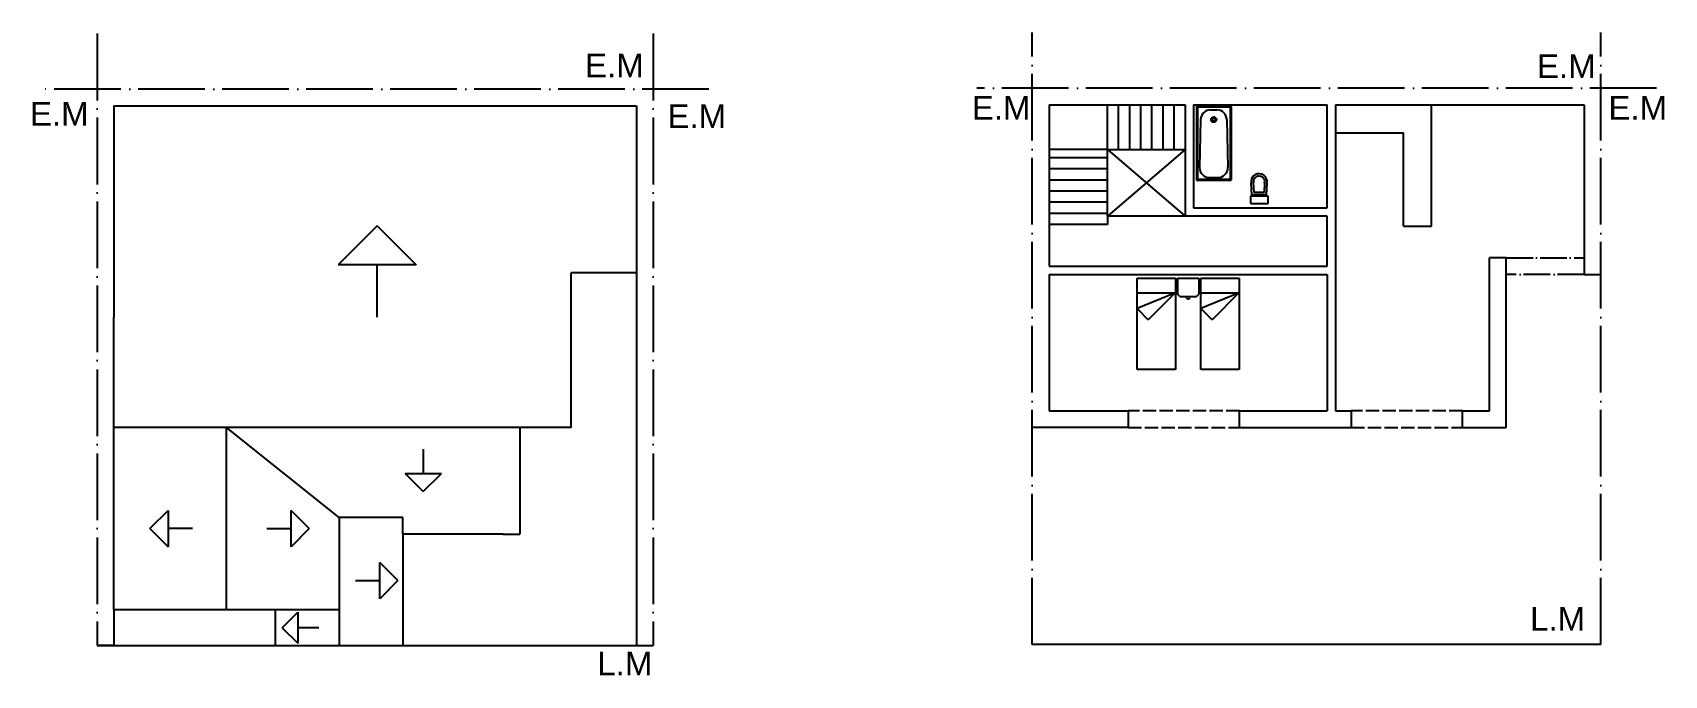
# Model space of a CAD drawing. Header units: millimetres. Extents: x 4229 to 4839, y 1556 to 1902.
# Drawn here: x 4228.6 to 4521.9, y 1556.2 to 1671.7 of the extents above; entities that cross this region are included whole.
import ezdxf

# ---------------------------------------------------------------- set-up
doc = ezdxf.new("R2010")
doc.units = ezdxf.units.MM
doc.linetypes.add('ACAD_ISO02W100', pattern=[15, 12, -3])
doc.linetypes.add('ACAD_ISO04W100', pattern=[30, 24, -3, 0, -3])
doc.layers.add('ejes medianeros', color=7, linetype='ACAD_ISO04W100')
doc.layers.add('lina punteada', color=7, linetype='ACAD_ISO02W100')
doc.styles.get("Standard").update_dxf_attribs({"font": 'arial.ttf'})

# ---------------------------------------------------------------- blocks, each defined once
blk = doc.blocks.new('Bañ12 140x65')
for p, q in [((0, -30.6), (0, 30.6)), ((1.9, 32.5), (138.1, 32.5)), ((3.7, 30.6), (136.3, 30.6)), ((140, 30.6), (140, -30.6)), ((1.9, -28.8), (1.9, 28.8)), ((7.4, -6), (7.4, 6)), ((25.7, 24.6), (115.5, 26.5)), ((134.4, -7.9), (134.4, 7.9)), ((138.1, 28.8), (138.1, -28.8)), ((25.7, -24.6), (115.5, -26.5)), ((1.9, -32.5), (138.1, -32.5)), ((3.7, -30.6), (136.3, -30.6))]:
    blk.add_line(p, q)
for radius in [5, 2.75]:
    blk.add_circle((25.7, 0), radius)
for centre, radius, start, end in [((1.9, 30.6), 1.86, 90, 180), ((3.7, 28.8), 1.86, 90, 180), ((136.3, 28.8), 1.86, 0, 90), ((138.1, 30.6), 1.86, 0, 90), ((26, 6), 18.6, 90.9878, 180), ((115.9, 7.9), 18.6, 0, 90.9878), ((3.7, -28.8), 1.86, 180, 270), ((26, -6), 18.6, 180, 269.0122), ((115.9, -7.9), 18.6, 269.0122, 0), ((136.3, -28.8), 1.86, 270, 0), ((1.9, -30.6), 1.86, 180, 270), ((138.1, -30.6), 1.86, 270, 0)]:
    blk.add_arc(centre, radius, start, end)
blk = doc.blocks.new('toilet-4')
at = {"color": 0, "linetype": 'ByBlock'}
for p, q in [((-0.196, -0.02), (-0.196, -0.181)), ((0.196, -0.02), (-0.196, -0.02)), ((-0.196, -0.181), (0.196, -0.181)), ((-0.167, -0.465), (-0.152, -0.213)), ((-0.152, -0.213), (0.161, -0.213)), ((-0.116, -0.472), (-0.103, -0.266)), ((-0.103, -0.266), (0.112, -0.266)), ((0.112, -0.266), (0.129, -0.484)), ((0.161, -0.213), (0.18, -0.479)), ((0.196, -0.181), (0.196, -0.02))]:
    blk.add_line(p, q, dxfattribs=at)
for radius, start, end in [(0.176, 169.0899, 6.6178), (0.124, 167.6566, 7.0777)]:
    blk.add_arc((0.006, -0.499), radius, start, end, dxfattribs=at)
blk = doc.blocks.new('IND-P18')
for p, q in [((0.002, 0.268), (0.002, 1.068)), ((0.002, 1.068), (1.902, 1.068)), ((0.298, 1.068), (0.866, 0.501)), ((0.302, 1.068), (0.633, 0.268)), ((0.302, 0.268), (0.302, 1.068)), ((0.302, 1.068), (0.302, 1.068)), ((0.302, 1.068), (0.302, 1.068)), ((0.302, 1.068), (0.302, 1.068)), ((1.902, 1.068), (1.902, 0.268)), ((0.633, 0.268), (0.866, 0.501)), ((0, 0.225), (0.33, 0.225)), ((0, -0.225), (0, 0.225)), ((1.902, 0.268), (0.002, 0.268)), ((0.38, 0.175), (0.33, 0.225)), ((0.38, -0.175), (0.38, 0.175)), ((0, -0.225), (0.33, -0.225)), ((0.002, -1.063), (0.002, -0.263)), ((0.002, -0.263), (1.902, -0.263)), ((0.298, -0.263), (0.866, -0.831)), ((0.302, -0.263), (0.633, -1.063)), ((0.302, -0.263), (0.302, -0.263)), ((0.302, -0.263), (0.302, -0.263)), ((0.302, -0.263), (0.302, -0.263)), ((0.302, -1.063), (0.302, -0.263)), ((0.38, -0.175), (0.33, -0.225)), ((1.902, -0.263), (1.902, -1.063)), ((0.633, -1.063), (0.866, -0.831)), ((1.902, -1.063), (0.002, -1.063))]:
    blk.add_line(p, q)
blk.add_circle((0.409, -0.002), 0.0292)

msp = doc.modelspace()

# ---------------------------------------------------------------- linework, layer by layer
at = {"ltscale": 0.5}
for p, q in [((4243.16, 1658.57), (4337.16, 1658.57)), ((4243.16, 1658.57), (4243.16, 1620.57)), ((4337.16, 1658.57), (4337.16, 1628.57)), ((4411.3, 1658.74), (4435.8, 1658.74)), ((4411.3, 1658.74), (4411.3, 1629.74)), ((4411.3, 1658.74), (4435.8, 1658.74)), ((4421.8, 1650.74), (4421.8, 1658.74)), ((4423.8, 1650.74), (4423.8, 1658.74)), ((4425.8, 1650.74), (4425.8, 1658.74)), ((4427.8, 1650.74), (4427.8, 1658.74)), ((4429.8, 1650.74), (4429.8, 1658.74)), ((4431.8, 1650.74), (4431.8, 1658.74)), ((4433.8, 1650.74), (4433.8, 1658.74)), ((4435.8, 1658.74), (4435.8, 1638.74)), ((4437.3, 1658.74), (4437.3, 1640.24)), ((4437.3, 1658.74), (4461.3, 1658.74)), ((4461.3, 1640.24), (4461.3, 1658.74)), ((4462.8, 1658.74), (4462.8, 1603.74)), ((4462.8, 1658.74), (4507.51, 1658.74)), ((4462.8, 1658.74), (4462.8, 1653.74)), ((4480.05, 1636.92), (4480.05, 1658.74)), ((4507.51, 1658.74), (4507.51, 1631.24)), ((4462.8, 1653.74), (4475.05, 1653.74)), ((4475.05, 1636.92), (4475.05, 1653.74)), ((4421.8, 1650.74), (4411.3, 1650.74)), ((4421.8, 1649.24), (4411.3, 1649.24)), ((4421.8, 1638.74), (4421.8, 1650.74)), ((4421.8, 1650.74), (4435.8, 1650.74)), ((4421.8, 1650.74), (4435.8, 1638.74)), ((4435.8, 1650.74), (4421.8, 1638.74)), ((4421.8, 1647.24), (4411.3, 1647.24)), ((4421.8, 1645.24), (4411.3, 1645.24)), ((4421.8, 1643.24), (4411.3, 1643.24)), ((4421.8, 1641.24), (4411.3, 1641.24)), ((4437.3, 1640.24), (4461.3, 1640.24)), ((4290.51, 1637.02), (4283.5, 1630.01)), ((4290.51, 1637.02), (4297.53, 1630.01)), ((4421.8, 1639.24), (4411.3, 1639.24)), ((4421.8, 1637.24), (4411.3, 1637.24)), ((4435.8, 1638.74), (4421.8, 1638.74)), ((4421.8, 1638.74), (4421.8, 1637.24)), ((4461.3, 1638.74), (4435.8, 1638.74)), ((4461.3, 1629.74), (4461.3, 1638.74)), ((4475.05, 1636.92), (4480.05, 1636.92)), ((4490.51, 1603.74), (4490.51, 1631.24)), ((4493.51, 1631.24), (4490.51, 1631.24)), ((4297.53, 1630.01), (4283.5, 1630.01)), ((4290.51, 1620.56), (4290.51, 1630.01)), ((4337.16, 1628.57), (4325.37, 1628.57)), ((4325.37, 1600.74), (4325.37, 1628.57)), ((4337.16, 1628.57), (4337.16, 1561.57)), ((4411.3, 1629.74), (4461.3, 1629.74)), ((4411.3, 1628.24), (4411.3, 1603.74)), ((4411.3, 1628.24), (4461.3, 1628.24)), ((4461.3, 1628.24), (4461.3, 1603.74)), ((4493.51, 1600.74), (4493.51, 1628.24)), ((4507.51, 1628.24), (4510.51, 1628.24)), ((4243.16, 1568.06), (4243.16, 1620.57)), ((4411.3, 1603.74), (4425.54, 1603.74)), ((4445.54, 1603.74), (4461.3, 1603.74)), ((4462.8, 1603.74), (4465.63, 1603.74)), ((4485.63, 1603.74), (4490.51, 1603.74)), ((4325.37, 1600.74), (4243.16, 1600.74)), ((4263.41, 1568.06), (4263.41, 1600.74)), ((4283.66, 1584.57), (4263.41, 1600.74)), ((4425.54, 1600.74), (4408.3, 1600.74)), ((4445.54, 1600.74), (4465.63, 1600.74)), ((4485.63, 1600.74), (4493.51, 1600.74)), ((4298.81, 1596.88), (4298.81, 1592.5)), ((4298.81, 1589.26), (4295.56, 1592.5)), ((4295.56, 1592.5), (4302.06, 1592.5)), ((4298.81, 1589.26), (4302.06, 1592.5)), ((4249.68, 1582.57), (4252.93, 1585.82)), ((4252.93, 1585.82), (4252.93, 1579.32)), ((4278.29, 1582.57), (4275.04, 1585.81)), ((4275.04, 1579.31), (4275.04, 1585.81)), ((4295.16, 1584.57), (4283.66, 1584.57)), ((4283.66, 1584.57), (4283.66, 1561.57)), ((4240.16, 1581.57), (4240.16, 1581.57)), ((4249.68, 1582.57), (4252.93, 1579.32)), ((4257.31, 1582.57), (4252.93, 1582.57)), ((4270.66, 1582.57), (4275.04, 1582.57)), ((4278.29, 1582.57), (4275.04, 1579.31)), ((4295.16, 1581.57), (4295.16, 1561.57)), ((4294.23, 1573.22), (4290.98, 1576.47)), ((4290.98, 1569.97), (4290.98, 1576.47)), ((4286.6, 1573.22), (4290.98, 1573.22)), ((4294.23, 1573.22), (4290.98, 1569.97)), ((4243.16, 1568.06), (4243.16, 1561.57)), ((4272.16, 1568.06), (4272.16, 1561.57)), ((4273.44, 1564.76), (4276.25, 1567.56)), ((4276.25, 1567.56), (4276.25, 1561.96)), ((4273.44, 1564.76), (4276.25, 1561.96)), ((4280.03, 1564.76), (4276.25, 1564.76)), ((4240.16, 1561.57), (4340.16, 1561.57)), ((4243.16, 1561.57), (4240.16, 1561.57)), ((4272.16, 1561.57), (4295.16, 1561.57)), ((4337.16, 1561.57), (4340.16, 1561.57))]:
    msp.add_line(p, q, dxfattribs=at)
at = {"linetype": 'ByBlock', "ltscale": 0.5}
for p in [(4316.16, 1600.74), (4313.16, 1581.57)]:
    msp.add_line(p, (4316.16, 1581.57), dxfattribs=at)
msp.add_line((4510.51, 1561.74), (4408.3, 1561.74))
at = {"layer": 'ejes medianeros', "ltscale": 0.5}
for p, q in [((4240.16, 1671.57), (4240.16, 1561.57)), ((4340.16, 1671.57), (4340.16, 1561.57)), ((4408.3, 1561.74), (4408.3, 1671.74)), ((4510.51, 1561.74), (4510.51, 1671.74)), ((4350.16, 1661.57), (4230.16, 1661.57)), ((4520.51, 1661.74), (4398.3, 1661.74)), ((4493.51, 1628.24), (4493.51, 1631.24)), ((4507.51, 1631.24), (4507.51, 1628.24))]:
    msp.add_line(p, q, dxfattribs=at)
at = {"layer": 'ejes medianeros', "ltscale": 0.2}
for p, q in [((4493.51, 1631.24), (4507.51, 1631.24)), ((4507.51, 1628.24), (4493.51, 1628.24))]:
    msp.add_line(p, q, dxfattribs=at)
at = {"layer": 'lina punteada', "ltscale": 0.5}
for p, q in [((4425.54, 1603.85), (4425.54, 1600.74)), ((4445.54, 1600.74), (4445.54, 1603.74)), ((4465.63, 1603.74), (4465.63, 1600.74)), ((4485.63, 1600.74), (4485.63, 1603.74)), ((4295.16, 1581.57), (4295.16, 1584.57)), ((4247.91, 1568.06), (4247.91, 1568.06))]:
    msp.add_line(p, q, dxfattribs=at)
at = {"layer": 'lina punteada', "ltscale": 0.2}
for p, q in [((4445.54, 1603.74), (4425.54, 1603.74)), ((4485.63, 1603.74), (4465.63, 1603.74)), ((4425.54, 1600.74), (4445.54, 1600.74)), ((4465.63, 1600.74), (4485.63, 1600.74))]:
    msp.add_line(p, q, dxfattribs=at)
at = {"layer": 'lina punteada', "linetype": 'ByBlock', "ltscale": 0.5}
for p, q in [((4313.16, 1581.57), (4295.16, 1581.57)), ((4243.16, 1568.06), (4283.66, 1568.06))]:
    msp.add_line(p, q, dxfattribs=at)

# ---------------------------------------------------------------- block references
for name, p, xscale, yscale, zscale, rotation in [('Bañ12 140x65', (4440.91, 1658.56), 0.09576965848100731, 0.09576965848100731, 0.09576965848100731, 270), ('toilet-4', (4449.11, 1640.84), 8.199813644773892, 8.199813644773892, 8.199813644773892, 180), ('IND-P18', (4436.31, 1627.59), 8.617209799015637, 8.617209799015637, 8.617209799015637, 270)]:
    msp.add_blockref(name, p, dxfattribs=dict(xscale=xscale, yscale=yscale, zscale=zscale, rotation=rotation))

# ---------------------------------------------------------------- texts
at = {"ltscale": 0.5, "char_height": 4.251, "attachment_point": 1}
for s, insert in [('E.M', (4327.89, 1667.98)), ('E.M', (4499.02, 1667.82)), ('E.M', (4397.42, 1660.35)), ('E.M', (4511.86, 1660.35)), ('E.M', (4228.09, 1659.27)), ('E.M', (4342.71, 1658.83)), ('L.M', (4497.79, 1568.48)), ('L.M', (4330.09, 1560.44))]:
    msp.add_mtext_dynamic_manual_height_columns(s, width=26.0168, gutter_width=21.25, heights=[0], dxfattribs=dict(at, insert=insert))

doc.saveas('drawing.dxf')
